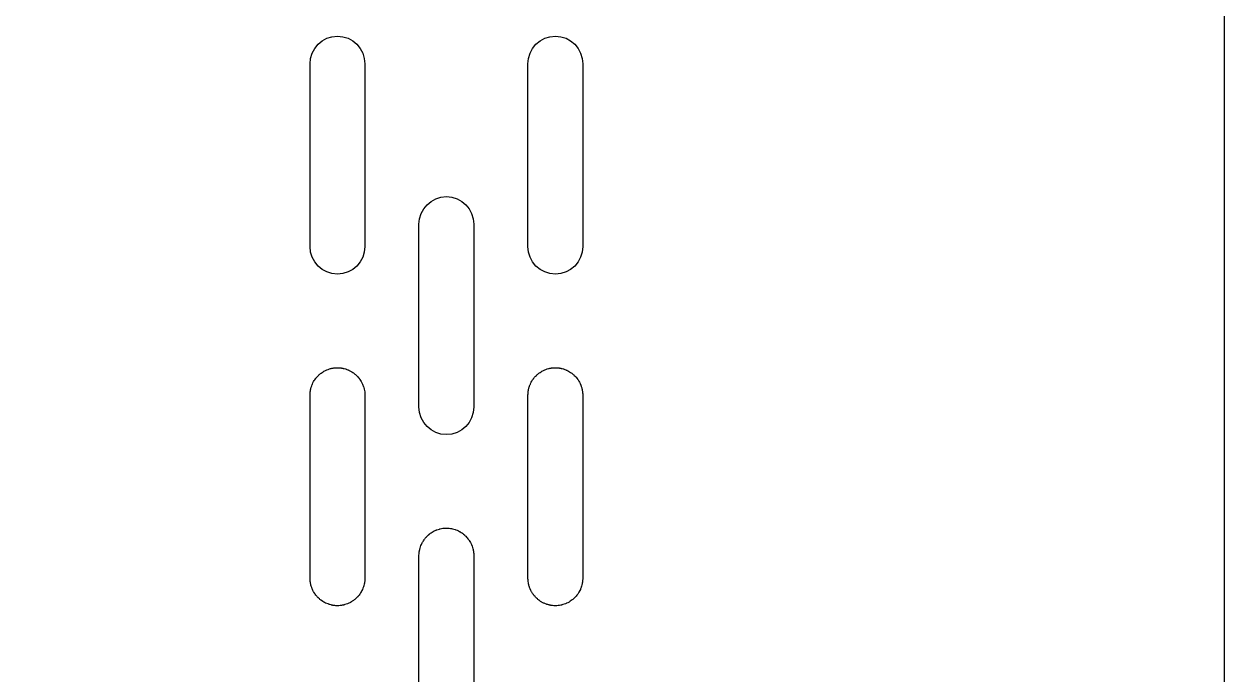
# Model space of a CAD drawing. Header units: millimetres. Extents: x -279 to 859, y -447 to 463.
# Drawn here: x 748.7 to 858.8, y 351.8 to 411.4 of the extents above; entities that cross this region are included whole.
import ezdxf

# ---------------------------------------------------------------- set-up
doc = ezdxf.new("R2010")
doc.units = ezdxf.units.MM
doc.header["$MEASUREMENT"] = 0
doc.layers.add('Layer 1', color=7, linetype='Continuous')

msp = doc.modelspace()

# ---------------------------------------------------------------- linework, layer by layer
at = {"layer": 'Layer 1', "color": 7}
for points, knots in [([(858.8, 463.29), (858.8, 463.29), (300, 463.29), (300, 463.29), (300, 463.29), (300, -430), (300, -430), (300, -430), (858.8, -430), (858.8, -430), (858.8, -430), (858.8, 463.29), (858.8, 463.29)], [0, 0, 0, 0, 0.25, 0.25, 0.25, 0.5, 0.5, 0.5, 0.75, 0.75, 0.75, 1, 1, 1, 1]), ([(777.49, 410.26), (776.11, 410.26), (774.98, 409.11), (774.98, 407.71), (774.98, 407.71), (774.98, 390.97), (774.98, 390.97), (774.98, 389.57), (776.11, 388.43), (777.49, 388.43), (778.88, 388.43), (780.01, 389.57), (780.01, 390.97), (780.01, 390.97), (780.01, 407.71), (780.01, 407.71), (780.01, 409.11), (778.88, 410.26), (777.49, 410.26)], [0, 0, 0, 0, 0.166667, 0.166667, 0.166667, 0.333333, 0.333333, 0.333333, 0.5, 0.5, 0.5, 0.666667, 0.666667, 0.666667, 0.833333, 0.833333, 0.833333, 1, 1, 1, 1]), ([(797.48, 410.26), (796.09, 410.26), (794.96, 409.11), (794.96, 407.71), (794.96, 407.71), (794.96, 390.97), (794.96, 390.97), (794.96, 389.57), (796.09, 388.43), (797.48, 388.43), (798.86, 388.43), (799.99, 389.57), (799.99, 390.97), (799.99, 390.97), (799.99, 407.71), (799.99, 407.71), (799.99, 409.11), (798.86, 410.26), (797.48, 410.26)], [0, 0, 0, 0, 0.166667, 0.166667, 0.166667, 0.333333, 0.333333, 0.333333, 0.5, 0.5, 0.5, 0.666667, 0.666667, 0.666667, 0.833333, 0.833333, 0.833333, 1, 1, 1, 1]), ([(787.49, 395.54), (786.1, 395.54), (784.97, 394.4), (784.97, 393), (784.97, 393), (784.97, 376.25), (784.97, 376.25), (784.97, 374.85), (786.1, 373.71), (787.49, 373.71), (788.87, 373.71), (790, 374.85), (790, 376.25), (790, 376.25), (790, 393), (790, 393), (790, 394.4), (788.87, 395.54), (787.49, 395.54)], [0, 0, 0, 0, 0.166667, 0.166667, 0.166667, 0.333333, 0.333333, 0.333333, 0.5, 0.5, 0.5, 0.666667, 0.666667, 0.666667, 0.833333, 0.833333, 0.833333, 1, 1, 1, 1]), ([(777.56, 379.85), (777.56, 379.85), (777.44, 379.85), (777.44, 379.85), (777.41, 379.85), (777.39, 379.85), (777.36, 379.85), (777.36, 379.85), (777.3, 379.85), (777.3, 379.85), (777.3, 379.85), (777.24, 379.84), (777.24, 379.84), (777.22, 379.84), (777.19, 379.83), (777.17, 379.83), (777.16, 379.83), (777.14, 379.82), (777.11, 379.82), (777.11, 379.82), (776.99, 379.8), (776.99, 379.8), (776.99, 379.8), (776.93, 379.79), (776.93, 379.79), (776.91, 379.78), (776.89, 379.78), (776.86, 379.77), (776.86, 379.77), (776.75, 379.74), (776.75, 379.74), (776.75, 379.74), (776.69, 379.72), (776.69, 379.72), (776.69, 379.72), (776.63, 379.7), (776.63, 379.7), (776.63, 379.7), (776.52, 379.65), (776.52, 379.65), (776.52, 379.65), (776.4, 379.6), (776.4, 379.6), (776.4, 379.6), (776.35, 379.57), (776.35, 379.57), (776.35, 379.57), (776.25, 379.52), (776.25, 379.52), (776.23, 379.5), (776.21, 379.49), (776.18, 379.48), (776.18, 379.48), (776.09, 379.42), (776.09, 379.42), (776.09, 379.42), (775.99, 379.34), (775.99, 379.34), (775.99, 379.34), (775.94, 379.31), (775.94, 379.31), (775.94, 379.31), (775.85, 379.23), (775.85, 379.23), (775.85, 379.23), (775.8, 379.19), (775.8, 379.19), (775.8, 379.19), (775.76, 379.15), (775.76, 379.15), (775.76, 379.15), (775.68, 379.06), (775.68, 379.06), (775.68, 379.06), (775.63, 379.02), (775.63, 379.02), (775.63, 379.02), (775.59, 378.97), (775.59, 378.97), (775.59, 378.97), (775.52, 378.88), (775.52, 378.88), (775.5, 378.86), (775.49, 378.84), (775.48, 378.82), (775.48, 378.82), (775.41, 378.73), (775.41, 378.73), (775.4, 378.71), (775.39, 378.69), (775.37, 378.67), (775.37, 378.67), (775.31, 378.57), (775.31, 378.57), (775.31, 378.57), (775.25, 378.46), (775.25, 378.46), (775.25, 378.46), (775.2, 378.35), (775.2, 378.35), (775.2, 378.35), (775.18, 378.3), (775.18, 378.3), (775.18, 378.3), (775.13, 378.18), (775.13, 378.18), (775.13, 378.18), (775.11, 378.12), (775.11, 378.12), (775.1, 378.09), (775.1, 378.08), (775.09, 378.05), (775.09, 378.05), (775.06, 377.94), (775.06, 377.94), (775.06, 377.94), (775.04, 377.88), (775.04, 377.88), (775.04, 377.86), (775.03, 377.84), (775.03, 377.82), (775.03, 377.8), (775.02, 377.77), (775.02, 377.76), (775.02, 377.74), (775.01, 377.72), (775.01, 377.7), (775, 377.67), (775, 377.65), (775, 377.63), (775, 377.61), (774.99, 377.59), (774.99, 377.56), (774.99, 377.56), (774.99, 377.5), (774.99, 377.5), (774.99, 377.5), (774.98, 377.37), (774.98, 377.37), (774.98, 377.37), (774.98, 377.31), (774.98, 377.31), (774.98, 377.31), (774.98, 360.56), (774.98, 360.56), (774.98, 360.56), (774.98, 360.51), (774.98, 360.51), (774.98, 360.48), (774.98, 360.46), (774.98, 360.43), (774.98, 360.43), (774.99, 360.37), (774.99, 360.37), (774.99, 360.37), (774.99, 360.31), (774.99, 360.31), (774.99, 360.28), (775, 360.26), (775, 360.24), (775, 360.22), (775, 360.2), (775.01, 360.18), (775.01, 360.18), (775.03, 360.05), (775.03, 360.05), (775.03, 360.05), (775.04, 359.99), (775.04, 359.99), (775.05, 359.97), (775.05, 359.95), (775.06, 359.92), (775.06, 359.92), (775.09, 359.81), (775.09, 359.81), (775.09, 359.81), (775.13, 359.69), (775.13, 359.69), (775.13, 359.69), (775.18, 359.58), (775.18, 359.58), (775.19, 359.55), (775.19, 359.53), (775.2, 359.51), (775.2, 359.51), (775.25, 359.41), (775.25, 359.41), (775.25, 359.41), (775.31, 359.3), (775.31, 359.3), (775.31, 359.3), (775.34, 359.25), (775.34, 359.25), (775.34, 359.25), (775.41, 359.14), (775.41, 359.14), (775.41, 359.14), (775.44, 359.09), (775.44, 359.09), (775.44, 359.09), (775.52, 359), (775.52, 359), (775.52, 359), (775.59, 358.9), (775.59, 358.9), (775.59, 358.9), (775.63, 358.85), (775.63, 358.85), (775.63, 358.85), (775.67, 358.81), (775.67, 358.81), (775.69, 358.79), (775.71, 358.78), (775.72, 358.76), (775.72, 358.76), (775.76, 358.72), (775.76, 358.72), (775.76, 358.72), (775.85, 358.64), (775.85, 358.64), (775.85, 358.64), (775.89, 358.6), (775.89, 358.6), (775.89, 358.6), (775.94, 358.57), (775.94, 358.57), (775.96, 358.55), (775.98, 358.54), (775.99, 358.52), (775.99, 358.52), (776.04, 358.49), (776.04, 358.49), (776.04, 358.49), (776.14, 358.42), (776.14, 358.42), (776.14, 358.42), (776.24, 358.36), (776.24, 358.36), (776.24, 358.36), (776.3, 358.33), (776.3, 358.33), (776.3, 358.33), (776.4, 358.27), (776.4, 358.27), (776.4, 358.27), (776.52, 358.22), (776.52, 358.22), (776.52, 358.22), (776.63, 358.18), (776.63, 358.18), (776.63, 358.18), (776.69, 358.16), (776.69, 358.16), (776.71, 358.15), (776.73, 358.14), (776.75, 358.13), (776.75, 358.13), (776.8, 358.12), (776.8, 358.12), (776.8, 358.12), (776.92, 358.09), (776.92, 358.09), (776.95, 358.08), (776.97, 358.07), (776.99, 358.07), (777.01, 358.07), (777.03, 358.06), (777.05, 358.06), (777.07, 358.06), (777.1, 358.05), (777.12, 358.05), (777.12, 358.05), (777.17, 358.04), (777.17, 358.04), (777.17, 358.04), (777.24, 358.03), (777.24, 358.03), (777.24, 358.03), (777.36, 358.02), (777.36, 358.02), (777.36, 358.02), (777.43, 358.02), (777.43, 358.02), (777.43, 358.02), (777.56, 358.02), (777.56, 358.02), (777.58, 358.02), (777.6, 358.02), (777.62, 358.02), (777.62, 358.02), (777.74, 358.03), (777.74, 358.03), (777.77, 358.04), (777.79, 358.04), (777.81, 358.04), (777.83, 358.04), (777.86, 358.05), (777.88, 358.05), (777.88, 358.05), (777.94, 358.06), (777.94, 358.06), (777.94, 358.06), (778.05, 358.08), (778.05, 358.08), (778.08, 358.09), (778.1, 358.1), (778.13, 358.1), (778.13, 358.1), (778.18, 358.12), (778.18, 358.12), (778.18, 358.12), (778.3, 358.16), (778.3, 358.16), (778.3, 358.16), (778.41, 358.2), (778.41, 358.2), (778.41, 358.2), (778.47, 358.22), (778.47, 358.22), (778.47, 358.22), (778.53, 358.25), (778.53, 358.25), (778.53, 358.25), (778.64, 358.3), (778.64, 358.3), (778.64, 358.3), (778.69, 358.33), (778.69, 358.33), (778.69, 358.33), (778.79, 358.39), (778.79, 358.39), (778.81, 358.4), (778.83, 358.41), (778.85, 358.43), (778.85, 358.43), (778.95, 358.49), (778.95, 358.49), (778.95, 358.49), (779.04, 358.56), (779.04, 358.56), (779.04, 358.56), (779.09, 358.6), (779.09, 358.6), (779.09, 358.6), (779.18, 358.68), (779.18, 358.68), (779.2, 358.7), (779.22, 358.72), (779.23, 358.73), (779.23, 358.73), (779.27, 358.76), (779.27, 358.76), (779.28, 358.78), (779.29, 358.79), (779.31, 358.81), (779.31, 358.81), (779.35, 358.85), (779.35, 358.85), (779.37, 358.87), (779.38, 358.89), (779.4, 358.9), (779.4, 358.9), (779.47, 359), (779.47, 359), (779.47, 359), (779.54, 359.09), (779.54, 359.09), (779.54, 359.09), (779.61, 359.19), (779.61, 359.19), (779.61, 359.19), (779.67, 359.3), (779.67, 359.3), (779.69, 359.32), (779.69, 359.34), (779.7, 359.35), (779.72, 359.38), (779.73, 359.4), (779.73, 359.41), (779.73, 359.41), (779.78, 359.52), (779.78, 359.52), (779.78, 359.52), (779.83, 359.63), (779.83, 359.63), (779.83, 359.63), (779.87, 359.74), (779.87, 359.74), (779.88, 359.77), (779.89, 359.79), (779.9, 359.81), (779.9, 359.81), (779.91, 359.87), (779.91, 359.87), (779.91, 359.87), (779.94, 359.99), (779.94, 359.99), (779.95, 360.01), (779.95, 360.03), (779.96, 360.05), (779.96, 360.07), (779.96, 360.09), (779.97, 360.11), (779.97, 360.13), (779.98, 360.16), (779.98, 360.18), (779.98, 360.18), (779.99, 360.24), (779.99, 360.24), (779.99, 360.24), (780, 360.31), (780, 360.31), (780, 360.31), (780, 360.43), (780, 360.43), (780, 360.43), (780.01, 360.56), (780.01, 360.56), (780.01, 360.56), (780.01, 377.31), (780.01, 377.31), (780.01, 377.31), (780.01, 377.37), (780.01, 377.37), (780.01, 377.39), (780.01, 377.41), (780, 377.44), (780, 377.44), (780, 377.56), (780, 377.56), (779.99, 377.59), (779.99, 377.61), (779.99, 377.63), (779.99, 377.63), (779.97, 377.76), (779.97, 377.76), (779.97, 377.76), (779.94, 377.88), (779.94, 377.88), (779.94, 377.9), (779.93, 377.92), (779.93, 377.95), (779.93, 377.95), (779.91, 378.01), (779.91, 378.01), (779.91, 378.01), (779.88, 378.12), (779.88, 378.12), (779.87, 378.14), (779.86, 378.16), (779.85, 378.18), (779.85, 378.18), (779.83, 378.24), (779.83, 378.24), (779.83, 378.24), (779.78, 378.35), (779.78, 378.35), (779.78, 378.35), (779.76, 378.41), (779.76, 378.41), (779.76, 378.41), (779.7, 378.52), (779.7, 378.52), (779.7, 378.52), (779.67, 378.58), (779.67, 378.58), (779.67, 378.58), (779.61, 378.68), (779.61, 378.68), (779.61, 378.68), (779.54, 378.78), (779.54, 378.78), (779.54, 378.78), (779.47, 378.88), (779.47, 378.88), (779.47, 378.88), (779.43, 378.93), (779.43, 378.93), (779.43, 378.93), (779.35, 379.02), (779.35, 379.02), (779.35, 379.02), (779.31, 379.06), (779.31, 379.06), (779.31, 379.06), (779.27, 379.11), (779.27, 379.11), (779.27, 379.11), (779.18, 379.19), (779.18, 379.19), (779.18, 379.19), (779.14, 379.23), (779.14, 379.23), (779.14, 379.23), (779.09, 379.27), (779.09, 379.27), (779.09, 379.27), (779, 379.34), (779, 379.34), (779, 379.34), (778.95, 379.38), (778.95, 379.38), (778.95, 379.38), (778.9, 379.42), (778.9, 379.42), (778.9, 379.42), (778.8, 379.48), (778.8, 379.48), (778.8, 379.48), (778.69, 379.54), (778.69, 379.54), (778.69, 379.54), (778.64, 379.57), (778.64, 379.57), (778.64, 379.57), (778.58, 379.6), (778.58, 379.6), (778.56, 379.61), (778.54, 379.62), (778.52, 379.63), (778.5, 379.64), (778.48, 379.64), (778.46, 379.65), (778.46, 379.65), (778.36, 379.7), (778.36, 379.7), (778.36, 379.7), (778.31, 379.72), (778.31, 379.72), (778.29, 379.72), (778.27, 379.73), (778.24, 379.74), (778.24, 379.74), (778.12, 379.77), (778.12, 379.77), (778.12, 379.77), (778.06, 379.78), (778.06, 379.78), (778.04, 379.79), (778.02, 379.79), (778, 379.8), (777.98, 379.8), (777.95, 379.81), (777.93, 379.81), (777.92, 379.81), (777.9, 379.82), (777.87, 379.82), (777.85, 379.83), (777.83, 379.83), (777.8, 379.83), (777.8, 379.83), (777.69, 379.85), (777.69, 379.85), (777.69, 379.85), (777.56, 379.85), (777.56, 379.85)], [0, 0, 0, 0, 0.005405, 0.005405, 0.005405, 0.010811, 0.010811, 0.010811, 0.016216, 0.016216, 0.016216, 0.021622, 0.021622, 0.021622, 0.027027, 0.027027, 0.027027, 0.032432, 0.032432, 0.032432, 0.037838, 0.037838, 0.037838, 0.043243, 0.043243, 0.043243, 0.048649, 0.048649, 0.048649, 0.054054, 0.054054, 0.054054, 0.059459, 0.059459, 0.059459, 0.064865, 0.064865, 0.064865, 0.07027, 0.07027, 0.07027, 0.075676, 0.075676, 0.075676, 0.081081, 0.081081, 0.081081, 0.086486, 0.086486, 0.086486, 0.091892, 0.091892, 0.091892, 0.097297, 0.097297, 0.097297, 0.102703, 0.102703, 0.102703, 0.108108, 0.108108, 0.108108, 0.113514, 0.113514, 0.113514, 0.118919, 0.118919, 0.118919, 0.124324, 0.124324, 0.124324, 0.12973, 0.12973, 0.12973, 0.135135, 0.135135, 0.135135, 0.140541, 0.140541, 0.140541, 0.145946, 0.145946, 0.145946, 0.151351, 0.151351, 0.151351, 0.156757, 0.156757, 0.156757, 0.162162, 0.162162, 0.162162, 0.167568, 0.167568, 0.167568, 0.172973, 0.172973, 0.172973, 0.178378, 0.178378, 0.178378, 0.183784, 0.183784, 0.183784, 0.189189, 0.189189, 0.189189, 0.194595, 0.194595, 0.194595, 0.2, 0.2, 0.2, 0.205405, 0.205405, 0.205405, 0.210811, 0.210811, 0.210811, 0.216216, 0.216216, 0.216216, 0.221622, 0.221622, 0.221622, 0.227027, 0.227027, 0.227027, 0.232432, 0.232432, 0.232432, 0.237838, 0.237838, 0.237838, 0.243243, 0.243243, 0.243243, 0.248649, 0.248649, 0.248649, 0.254054, 0.254054, 0.254054, 0.259459, 0.259459, 0.259459, 0.264865, 0.264865, 0.264865, 0.27027, 0.27027, 0.27027, 0.275676, 0.275676, 0.275676, 0.281081, 0.281081, 0.281081, 0.286486, 0.286486, 0.286486, 0.291892, 0.291892, 0.291892, 0.297297, 0.297297, 0.297297, 0.302703, 0.302703, 0.302703, 0.308108, 0.308108, 0.308108, 0.313514, 0.313514, 0.313514, 0.318919, 0.318919, 0.318919, 0.324324, 0.324324, 0.324324, 0.32973, 0.32973, 0.32973, 0.335135, 0.335135, 0.335135, 0.340541, 0.340541, 0.340541, 0.345946, 0.345946, 0.345946, 0.351351, 0.351351, 0.351351, 0.356757, 0.356757, 0.356757, 0.362162, 0.362162, 0.362162, 0.367568, 0.367568, 0.367568, 0.372973, 0.372973, 0.372973, 0.378378, 0.378378, 0.378378, 0.383784, 0.383784, 0.383784, 0.389189, 0.389189, 0.389189, 0.394595, 0.394595, 0.394595, 0.4, 0.4, 0.4, 0.405405, 0.405405, 0.405405, 0.410811, 0.410811, 0.410811, 0.416216, 0.416216, 0.416216, 0.421622, 0.421622, 0.421622, 0.427027, 0.427027, 0.427027, 0.432432, 0.432432, 0.432432, 0.437838, 0.437838, 0.437838, 0.443243, 0.443243, 0.443243, 0.448649, 0.448649, 0.448649, 0.454054, 0.454054, 0.454054, 0.459459, 0.459459, 0.459459, 0.464865, 0.464865, 0.464865, 0.47027, 0.47027, 0.47027, 0.475676, 0.475676, 0.475676, 0.481081, 0.481081, 0.481081, 0.486486, 0.486486, 0.486486, 0.491892, 0.491892, 0.491892, 0.497297, 0.497297, 0.497297, 0.502703, 0.502703, 0.502703, 0.508108, 0.508108, 0.508108, 0.513514, 0.513514, 0.513514, 0.518919, 0.518919, 0.518919, 0.524324, 0.524324, 0.524324, 0.52973, 0.52973, 0.52973, 0.535135, 0.535135, 0.535135, 0.540541, 0.540541, 0.540541, 0.545946, 0.545946, 0.545946, 0.551351, 0.551351, 0.551351, 0.556757, 0.556757, 0.556757, 0.562162, 0.562162, 0.562162, 0.567568, 0.567568, 0.567568, 0.572973, 0.572973, 0.572973, 0.578378, 0.578378, 0.578378, 0.583784, 0.583784, 0.583784, 0.589189, 0.589189, 0.589189, 0.594595, 0.594595, 0.594595, 0.6, 0.6, 0.6, 0.605405, 0.605405, 0.605405, 0.610811, 0.610811, 0.610811, 0.616216, 0.616216, 0.616216, 0.621622, 0.621622, 0.621622, 0.627027, 0.627027, 0.627027, 0.632432, 0.632432, 0.632432, 0.637838, 0.637838, 0.637838, 0.643243, 0.643243, 0.643243, 0.648649, 0.648649, 0.648649, 0.654054, 0.654054, 0.654054, 0.659459, 0.659459, 0.659459, 0.664865, 0.664865, 0.664865, 0.67027, 0.67027, 0.67027, 0.675676, 0.675676, 0.675676, 0.681081, 0.681081, 0.681081, 0.686486, 0.686486, 0.686486, 0.691892, 0.691892, 0.691892, 0.697297, 0.697297, 0.697297, 0.702703, 0.702703, 0.702703, 0.708108, 0.708108, 0.708108, 0.713514, 0.713514, 0.713514, 0.718919, 0.718919, 0.718919, 0.724324, 0.724324, 0.724324, 0.72973, 0.72973, 0.72973, 0.735135, 0.735135, 0.735135, 0.740541, 0.740541, 0.740541, 0.745946, 0.745946, 0.745946, 0.751351, 0.751351, 0.751351, 0.756757, 0.756757, 0.756757, 0.762162, 0.762162, 0.762162, 0.767568, 0.767568, 0.767568, 0.772973, 0.772973, 0.772973, 0.778378, 0.778378, 0.778378, 0.783784, 0.783784, 0.783784, 0.789189, 0.789189, 0.789189, 0.794595, 0.794595, 0.794595, 0.8, 0.8, 0.8, 0.805405, 0.805405, 0.805405, 0.810811, 0.810811, 0.810811, 0.816216, 0.816216, 0.816216, 0.821622, 0.821622, 0.821622, 0.827027, 0.827027, 0.827027, 0.832432, 0.832432, 0.832432, 0.837838, 0.837838, 0.837838, 0.843243, 0.843243, 0.843243, 0.848649, 0.848649, 0.848649, 0.854054, 0.854054, 0.854054, 0.859459, 0.859459, 0.859459, 0.864865, 0.864865, 0.864865, 0.87027, 0.87027, 0.87027, 0.875676, 0.875676, 0.875676, 0.881081, 0.881081, 0.881081, 0.886486, 0.886486, 0.886486, 0.891892, 0.891892, 0.891892, 0.897297, 0.897297, 0.897297, 0.902703, 0.902703, 0.902703, 0.908108, 0.908108, 0.908108, 0.913514, 0.913514, 0.913514, 0.918919, 0.918919, 0.918919, 0.924324, 0.924324, 0.924324, 0.92973, 0.92973, 0.92973, 0.935135, 0.935135, 0.935135, 0.940541, 0.940541, 0.940541, 0.945946, 0.945946, 0.945946, 0.951351, 0.951351, 0.951351, 0.956757, 0.956757, 0.956757, 0.962162, 0.962162, 0.962162, 0.967568, 0.967568, 0.967568, 0.972973, 0.972973, 0.972973, 0.978378, 0.978378, 0.978378, 0.983784, 0.983784, 0.983784, 0.989189, 0.989189, 0.989189, 0.994595, 0.994595, 0.994595, 1, 1, 1, 1]), ([(797.54, 379.85), (797.54, 379.85), (797.42, 379.85), (797.42, 379.85), (797.4, 379.85), (797.38, 379.85), (797.35, 379.85), (797.35, 379.85), (797.28, 379.85), (797.28, 379.85), (797.28, 379.85), (797.23, 379.84), (797.23, 379.84), (797.2, 379.84), (797.18, 379.83), (797.16, 379.83), (797.14, 379.83), (797.12, 379.83), (797.09, 379.82), (797.09, 379.82), (796.97, 379.8), (796.97, 379.8), (796.97, 379.8), (796.92, 379.79), (796.92, 379.79), (796.89, 379.78), (796.87, 379.78), (796.85, 379.77), (796.85, 379.77), (796.73, 379.74), (796.73, 379.74), (796.73, 379.74), (796.61, 379.7), (796.61, 379.7), (796.61, 379.7), (796.5, 379.65), (796.5, 379.65), (796.5, 379.65), (796.39, 379.6), (796.39, 379.6), (796.39, 379.6), (796.33, 379.57), (796.33, 379.57), (796.33, 379.57), (796.23, 379.52), (796.23, 379.52), (796.21, 379.51), (796.19, 379.49), (796.17, 379.48), (796.17, 379.48), (796.07, 379.42), (796.07, 379.42), (796.07, 379.42), (795.97, 379.34), (795.97, 379.34), (795.97, 379.34), (795.92, 379.31), (795.92, 379.31), (795.92, 379.31), (795.83, 379.23), (795.83, 379.23), (795.83, 379.23), (795.79, 379.19), (795.79, 379.19), (795.79, 379.19), (795.74, 379.15), (795.74, 379.15), (795.74, 379.15), (795.66, 379.06), (795.66, 379.06), (795.66, 379.06), (795.58, 378.97), (795.58, 378.97), (795.58, 378.97), (795.54, 378.93), (795.54, 378.93), (795.54, 378.93), (795.5, 378.88), (795.5, 378.88), (795.49, 378.86), (795.47, 378.84), (795.46, 378.82), (795.46, 378.82), (795.39, 378.73), (795.39, 378.73), (795.39, 378.73), (795.33, 378.62), (795.33, 378.62), (795.33, 378.62), (795.27, 378.52), (795.27, 378.52), (795.27, 378.52), (795.24, 378.46), (795.24, 378.46), (795.24, 378.46), (795.19, 378.35), (795.19, 378.35), (795.19, 378.35), (795.16, 378.3), (795.16, 378.3), (795.16, 378.3), (795.12, 378.18), (795.12, 378.18), (795.12, 378.18), (795.1, 378.12), (795.1, 378.12), (795.09, 378.1), (795.08, 378.08), (795.08, 378.06), (795.08, 378.06), (795.06, 378.01), (795.06, 378.01), (795.05, 377.98), (795.05, 377.96), (795.04, 377.94), (795.04, 377.94), (795.03, 377.89), (795.03, 377.89), (795.02, 377.86), (795.02, 377.83), (795.01, 377.81), (795.01, 377.8), (795.01, 377.77), (795, 377.76), (795, 377.74), (794.99, 377.72), (794.99, 377.7), (794.99, 377.67), (794.99, 377.65), (794.98, 377.63), (794.98, 377.61), (794.98, 377.59), (794.98, 377.56), (794.98, 377.56), (794.97, 377.44), (794.97, 377.44), (794.97, 377.44), (794.96, 377.37), (794.96, 377.37), (794.96, 377.37), (794.96, 377.31), (794.96, 377.31), (794.96, 377.31), (794.96, 360.56), (794.96, 360.56), (794.96, 360.56), (794.96, 360.51), (794.96, 360.51), (794.96, 360.48), (794.96, 360.46), (794.97, 360.43), (794.97, 360.43), (794.98, 360.31), (794.98, 360.31), (794.98, 360.29), (794.98, 360.26), (794.98, 360.24), (794.98, 360.24), (795, 360.11), (795, 360.11), (795, 360.11), (795.03, 359.99), (795.03, 359.99), (795.03, 359.97), (795.04, 359.94), (795.04, 359.92), (795.05, 359.91), (795.05, 359.89), (795.06, 359.87), (795.06, 359.87), (795.08, 359.81), (795.08, 359.81), (795.08, 359.78), (795.09, 359.77), (795.1, 359.75), (795.1, 359.75), (795.12, 359.69), (795.12, 359.69), (795.12, 359.69), (795.16, 359.58), (795.16, 359.58), (795.17, 359.55), (795.18, 359.53), (795.19, 359.51), (795.19, 359.51), (795.24, 359.41), (795.24, 359.41), (795.24, 359.41), (795.3, 359.3), (795.3, 359.3), (795.3, 359.3), (795.33, 359.25), (795.33, 359.25), (795.33, 359.25), (795.39, 359.14), (795.39, 359.14), (795.39, 359.14), (795.43, 359.09), (795.43, 359.09), (795.45, 359.07), (795.46, 359.05), (795.47, 359.04), (795.47, 359.04), (795.5, 359), (795.5, 359), (795.51, 358.98), (795.53, 358.96), (795.54, 358.94), (795.54, 358.94), (795.62, 358.86), (795.62, 358.86), (795.62, 358.86), (795.66, 358.81), (795.66, 358.81), (795.66, 358.81), (795.74, 358.72), (795.74, 358.72), (795.74, 358.72), (795.83, 358.64), (795.83, 358.64), (795.83, 358.64), (795.88, 358.6), (795.88, 358.6), (795.88, 358.6), (795.92, 358.57), (795.92, 358.57), (795.94, 358.55), (795.96, 358.54), (795.98, 358.52), (795.98, 358.52), (796.02, 358.49), (796.02, 358.49), (796.02, 358.49), (796.12, 358.42), (796.12, 358.42), (796.12, 358.42), (796.23, 358.36), (796.23, 358.36), (796.23, 358.36), (796.28, 358.33), (796.28, 358.33), (796.28, 358.33), (796.39, 358.27), (796.39, 358.27), (796.39, 358.27), (796.44, 358.25), (796.44, 358.25), (796.44, 358.25), (796.5, 358.22), (796.5, 358.22), (796.5, 358.22), (796.56, 358.2), (796.56, 358.2), (796.56, 358.2), (796.67, 358.16), (796.67, 358.16), (796.7, 358.15), (796.72, 358.14), (796.74, 358.13), (796.74, 358.13), (796.79, 358.12), (796.79, 358.12), (796.79, 358.12), (796.85, 358.1), (796.85, 358.1), (796.85, 358.1), (796.91, 358.09), (796.91, 358.09), (796.93, 358.08), (796.96, 358.07), (796.98, 358.07), (797, 358.07), (797.02, 358.06), (797.04, 358.06), (797.05, 358.06), (797.08, 358.05), (797.1, 358.05), (797.1, 358.05), (797.16, 358.04), (797.16, 358.04), (797.16, 358.04), (797.22, 358.03), (797.22, 358.03), (797.22, 358.03), (797.35, 358.02), (797.35, 358.02), (797.35, 358.02), (797.41, 358.02), (797.41, 358.02), (797.41, 358.02), (797.54, 358.02), (797.54, 358.02), (797.57, 358.02), (797.58, 358.02), (797.61, 358.02), (797.61, 358.02), (797.73, 358.03), (797.73, 358.03), (797.75, 358.04), (797.77, 358.04), (797.79, 358.04), (797.82, 358.04), (797.84, 358.05), (797.87, 358.05), (797.87, 358.05), (797.98, 358.07), (797.98, 358.07), (797.98, 358.07), (798.04, 358.08), (798.04, 358.08), (798.07, 358.09), (798.09, 358.1), (798.11, 358.1), (798.11, 358.1), (798.16, 358.12), (798.16, 358.12), (798.16, 358.12), (798.28, 358.16), (798.28, 358.16), (798.28, 358.16), (798.4, 358.2), (798.4, 358.2), (798.4, 358.2), (798.46, 358.22), (798.46, 358.22), (798.46, 358.22), (798.51, 358.25), (798.51, 358.25), (798.51, 358.25), (798.62, 358.3), (798.62, 358.3), (798.62, 358.3), (798.67, 358.33), (798.67, 358.33), (798.67, 358.33), (798.73, 358.36), (798.73, 358.36), (798.73, 358.36), (798.77, 358.39), (798.77, 358.39), (798.79, 358.4), (798.82, 358.41), (798.84, 358.43), (798.84, 358.43), (798.93, 358.49), (798.93, 358.49), (798.93, 358.49), (799.03, 358.56), (799.03, 358.56), (799.03, 358.56), (799.08, 358.6), (799.08, 358.6), (799.08, 358.6), (799.16, 358.68), (799.16, 358.68), (799.18, 358.7), (799.2, 358.71), (799.22, 358.73), (799.22, 358.73), (799.25, 358.76), (799.25, 358.76), (799.27, 358.78), (799.28, 358.8), (799.3, 358.81), (799.3, 358.81), (799.33, 358.85), (799.33, 358.85), (799.35, 358.87), (799.36, 358.88), (799.38, 358.9), (799.38, 358.9), (799.45, 359), (799.45, 359), (799.45, 359), (799.53, 359.09), (799.53, 359.09), (799.53, 359.09), (799.59, 359.19), (799.59, 359.19), (799.59, 359.19), (799.63, 359.25), (799.63, 359.25), (799.63, 359.25), (799.68, 359.35), (799.68, 359.35), (799.7, 359.37), (799.71, 359.39), (799.72, 359.41), (799.72, 359.41), (799.77, 359.52), (799.77, 359.52), (799.77, 359.52), (799.79, 359.57), (799.79, 359.57), (799.79, 359.57), (799.84, 359.69), (799.84, 359.69), (799.84, 359.69), (799.86, 359.75), (799.86, 359.75), (799.87, 359.77), (799.87, 359.78), (799.88, 359.81), (799.88, 359.81), (799.91, 359.93), (799.91, 359.93), (799.91, 359.93), (799.93, 359.99), (799.93, 359.99), (799.93, 360.02), (799.94, 360.04), (799.94, 360.06), (799.94, 360.07), (799.95, 360.09), (799.95, 360.12), (799.96, 360.14), (799.96, 360.16), (799.96, 360.18), (799.97, 360.2), (799.97, 360.22), (799.97, 360.25), (799.97, 360.25), (799.98, 360.37), (799.98, 360.37), (799.98, 360.37), (799.99, 360.43), (799.99, 360.43), (799.99, 360.43), (799.99, 360.5), (799.99, 360.5), (799.99, 360.5), (799.99, 360.56), (799.99, 360.56), (799.99, 360.56), (799.99, 377.31), (799.99, 377.31), (799.99, 377.31), (799.99, 377.37), (799.99, 377.37), (799.99, 377.39), (799.99, 377.41), (799.99, 377.44), (799.99, 377.44), (799.98, 377.56), (799.98, 377.56), (799.98, 377.59), (799.97, 377.61), (799.97, 377.64), (799.97, 377.64), (799.96, 377.7), (799.96, 377.7), (799.96, 377.7), (799.95, 377.76), (799.95, 377.76), (799.95, 377.76), (799.93, 377.88), (799.93, 377.88), (799.92, 377.9), (799.92, 377.92), (799.91, 377.95), (799.91, 377.97), (799.9, 377.98), (799.9, 378.01), (799.9, 378.01), (799.88, 378.06), (799.88, 378.06), (799.88, 378.06), (799.86, 378.12), (799.86, 378.12), (799.85, 378.15), (799.84, 378.16), (799.84, 378.19), (799.84, 378.19), (799.82, 378.23), (799.82, 378.23), (799.81, 378.26), (799.8, 378.28), (799.79, 378.3), (799.79, 378.3), (799.74, 378.41), (799.74, 378.41), (799.74, 378.41), (799.72, 378.46), (799.72, 378.46), (799.72, 378.46), (799.69, 378.52), (799.69, 378.52), (799.69, 378.52), (799.63, 378.62), (799.63, 378.62), (799.63, 378.62), (799.56, 378.73), (799.56, 378.73), (799.56, 378.73), (799.53, 378.78), (799.53, 378.78), (799.53, 378.78), (799.45, 378.88), (799.45, 378.88), (799.45, 378.88), (799.38, 378.97), (799.38, 378.97), (799.38, 378.97), (799.34, 379.01), (799.34, 379.01), (799.32, 379.03), (799.31, 379.05), (799.29, 379.07), (799.29, 379.07), (799.21, 379.15), (799.21, 379.15), (799.21, 379.15), (799.17, 379.19), (799.17, 379.19), (799.17, 379.19), (799.12, 379.23), (799.12, 379.23), (799.12, 379.23), (799.03, 379.31), (799.03, 379.31), (799.03, 379.31), (798.98, 379.34), (798.98, 379.34), (798.98, 379.34), (798.88, 379.42), (798.88, 379.42), (798.88, 379.42), (798.78, 379.48), (798.78, 379.48), (798.78, 379.48), (798.68, 379.54), (798.68, 379.54), (798.68, 379.54), (798.62, 379.57), (798.62, 379.57), (798.62, 379.57), (798.57, 379.6), (798.57, 379.6), (798.54, 379.61), (798.53, 379.62), (798.51, 379.63), (798.49, 379.63), (798.47, 379.64), (798.45, 379.65), (798.45, 379.65), (798.34, 379.7), (798.34, 379.7), (798.34, 379.7), (798.29, 379.72), (798.29, 379.72), (798.27, 379.72), (798.25, 379.73), (798.22, 379.74), (798.22, 379.74), (798.1, 379.77), (798.1, 379.77), (798.1, 379.77), (798.05, 379.78), (798.05, 379.78), (798.03, 379.79), (798.01, 379.79), (797.99, 379.8), (797.96, 379.8), (797.94, 379.81), (797.92, 379.81), (797.9, 379.81), (797.88, 379.82), (797.86, 379.82), (797.84, 379.82), (797.81, 379.83), (797.79, 379.83), (797.79, 379.83), (797.67, 379.85), (797.67, 379.85), (797.67, 379.85), (797.54, 379.85), (797.54, 379.85)], [0, 0, 0, 0, 0.005208, 0.005208, 0.005208, 0.010417, 0.010417, 0.010417, 0.015625, 0.015625, 0.015625, 0.020833, 0.020833, 0.020833, 0.026042, 0.026042, 0.026042, 0.03125, 0.03125, 0.03125, 0.036458, 0.036458, 0.036458, 0.041667, 0.041667, 0.041667, 0.046875, 0.046875, 0.046875, 0.052083, 0.052083, 0.052083, 0.057292, 0.057292, 0.057292, 0.0625, 0.0625, 0.0625, 0.067708, 0.067708, 0.067708, 0.072917, 0.072917, 0.072917, 0.078125, 0.078125, 0.078125, 0.083333, 0.083333, 0.083333, 0.088542, 0.088542, 0.088542, 0.09375, 0.09375, 0.09375, 0.098958, 0.098958, 0.098958, 0.104167, 0.104167, 0.104167, 0.109375, 0.109375, 0.109375, 0.114583, 0.114583, 0.114583, 0.119792, 0.119792, 0.119792, 0.125, 0.125, 0.125, 0.130208, 0.130208, 0.130208, 0.135417, 0.135417, 0.135417, 0.140625, 0.140625, 0.140625, 0.145833, 0.145833, 0.145833, 0.151042, 0.151042, 0.151042, 0.15625, 0.15625, 0.15625, 0.161458, 0.161458, 0.161458, 0.166667, 0.166667, 0.166667, 0.171875, 0.171875, 0.171875, 0.177083, 0.177083, 0.177083, 0.182292, 0.182292, 0.182292, 0.1875, 0.1875, 0.1875, 0.192708, 0.192708, 0.192708, 0.197917, 0.197917, 0.197917, 0.203125, 0.203125, 0.203125, 0.208333, 0.208333, 0.208333, 0.213542, 0.213542, 0.213542, 0.21875, 0.21875, 0.21875, 0.223958, 0.223958, 0.223958, 0.229167, 0.229167, 0.229167, 0.234375, 0.234375, 0.234375, 0.239583, 0.239583, 0.239583, 0.244792, 0.244792, 0.244792, 0.25, 0.25, 0.25, 0.255208, 0.255208, 0.255208, 0.260417, 0.260417, 0.260417, 0.265625, 0.265625, 0.265625, 0.270833, 0.270833, 0.270833, 0.276042, 0.276042, 0.276042, 0.28125, 0.28125, 0.28125, 0.286458, 0.286458, 0.286458, 0.291667, 0.291667, 0.291667, 0.296875, 0.296875, 0.296875, 0.302083, 0.302083, 0.302083, 0.307292, 0.307292, 0.307292, 0.3125, 0.3125, 0.3125, 0.317708, 0.317708, 0.317708, 0.322917, 0.322917, 0.322917, 0.328125, 0.328125, 0.328125, 0.333333, 0.333333, 0.333333, 0.338542, 0.338542, 0.338542, 0.34375, 0.34375, 0.34375, 0.348958, 0.348958, 0.348958, 0.354167, 0.354167, 0.354167, 0.359375, 0.359375, 0.359375, 0.364583, 0.364583, 0.364583, 0.369792, 0.369792, 0.369792, 0.375, 0.375, 0.375, 0.380208, 0.380208, 0.380208, 0.385417, 0.385417, 0.385417, 0.390625, 0.390625, 0.390625, 0.395833, 0.395833, 0.395833, 0.401042, 0.401042, 0.401042, 0.40625, 0.40625, 0.40625, 0.411458, 0.411458, 0.411458, 0.416667, 0.416667, 0.416667, 0.421875, 0.421875, 0.421875, 0.427083, 0.427083, 0.427083, 0.432292, 0.432292, 0.432292, 0.4375, 0.4375, 0.4375, 0.442708, 0.442708, 0.442708, 0.447917, 0.447917, 0.447917, 0.453125, 0.453125, 0.453125, 0.458333, 0.458333, 0.458333, 0.463542, 0.463542, 0.463542, 0.46875, 0.46875, 0.46875, 0.473958, 0.473958, 0.473958, 0.479167, 0.479167, 0.479167, 0.484375, 0.484375, 0.484375, 0.489583, 0.489583, 0.489583, 0.494792, 0.494792, 0.494792, 0.5, 0.5, 0.5, 0.505208, 0.505208, 0.505208, 0.510417, 0.510417, 0.510417, 0.515625, 0.515625, 0.515625, 0.520833, 0.520833, 0.520833, 0.526042, 0.526042, 0.526042, 0.53125, 0.53125, 0.53125, 0.536458, 0.536458, 0.536458, 0.541667, 0.541667, 0.541667, 0.546875, 0.546875, 0.546875, 0.552083, 0.552083, 0.552083, 0.557292, 0.557292, 0.557292, 0.5625, 0.5625, 0.5625, 0.567708, 0.567708, 0.567708, 0.572917, 0.572917, 0.572917, 0.578125, 0.578125, 0.578125, 0.583333, 0.583333, 0.583333, 0.588542, 0.588542, 0.588542, 0.59375, 0.59375, 0.59375, 0.598958, 0.598958, 0.598958, 0.604167, 0.604167, 0.604167, 0.609375, 0.609375, 0.609375, 0.614583, 0.614583, 0.614583, 0.619792, 0.619792, 0.619792, 0.625, 0.625, 0.625, 0.630208, 0.630208, 0.630208, 0.635417, 0.635417, 0.635417, 0.640625, 0.640625, 0.640625, 0.645833, 0.645833, 0.645833, 0.651042, 0.651042, 0.651042, 0.65625, 0.65625, 0.65625, 0.661458, 0.661458, 0.661458, 0.666667, 0.666667, 0.666667, 0.671875, 0.671875, 0.671875, 0.677083, 0.677083, 0.677083, 0.682292, 0.682292, 0.682292, 0.6875, 0.6875, 0.6875, 0.692708, 0.692708, 0.692708, 0.697917, 0.697917, 0.697917, 0.703125, 0.703125, 0.703125, 0.708333, 0.708333, 0.708333, 0.713542, 0.713542, 0.713542, 0.71875, 0.71875, 0.71875, 0.723958, 0.723958, 0.723958, 0.729167, 0.729167, 0.729167, 0.734375, 0.734375, 0.734375, 0.739583, 0.739583, 0.739583, 0.744792, 0.744792, 0.744792, 0.75, 0.75, 0.75, 0.755208, 0.755208, 0.755208, 0.760417, 0.760417, 0.760417, 0.765625, 0.765625, 0.765625, 0.770833, 0.770833, 0.770833, 0.776042, 0.776042, 0.776042, 0.78125, 0.78125, 0.78125, 0.786458, 0.786458, 0.786458, 0.791667, 0.791667, 0.791667, 0.796875, 0.796875, 0.796875, 0.802083, 0.802083, 0.802083, 0.807292, 0.807292, 0.807292, 0.8125, 0.8125, 0.8125, 0.817708, 0.817708, 0.817708, 0.822917, 0.822917, 0.822917, 0.828125, 0.828125, 0.828125, 0.833333, 0.833333, 0.833333, 0.838542, 0.838542, 0.838542, 0.84375, 0.84375, 0.84375, 0.848958, 0.848958, 0.848958, 0.854167, 0.854167, 0.854167, 0.859375, 0.859375, 0.859375, 0.864583, 0.864583, 0.864583, 0.869792, 0.869792, 0.869792, 0.875, 0.875, 0.875, 0.880208, 0.880208, 0.880208, 0.885417, 0.885417, 0.885417, 0.890625, 0.890625, 0.890625, 0.895833, 0.895833, 0.895833, 0.901042, 0.901042, 0.901042, 0.90625, 0.90625, 0.90625, 0.911458, 0.911458, 0.911458, 0.916667, 0.916667, 0.916667, 0.921875, 0.921875, 0.921875, 0.927083, 0.927083, 0.927083, 0.932292, 0.932292, 0.932292, 0.9375, 0.9375, 0.9375, 0.942708, 0.942708, 0.942708, 0.947917, 0.947917, 0.947917, 0.953125, 0.953125, 0.953125, 0.958333, 0.958333, 0.958333, 0.963542, 0.963542, 0.963542, 0.96875, 0.96875, 0.96875, 0.973958, 0.973958, 0.973958, 0.979167, 0.979167, 0.979167, 0.984375, 0.984375, 0.984375, 0.989583, 0.989583, 0.989583, 0.994792, 0.994792, 0.994792, 1, 1, 1, 1]), ([(787.61, 365.13), (787.61, 365.13), (787.42, 365.14), (787.42, 365.14), (787.4, 365.14), (787.38, 365.13), (787.36, 365.13), (787.33, 365.13), (787.31, 365.13), (787.29, 365.13), (787.29, 365.13), (787.23, 365.12), (787.23, 365.12), (787.21, 365.12), (787.19, 365.12), (787.16, 365.12), (787.16, 365.12), (787.04, 365.1), (787.04, 365.1), (787.04, 365.1), (786.92, 365.07), (786.92, 365.07), (786.9, 365.07), (786.87, 365.06), (786.85, 365.05), (786.85, 365.05), (786.74, 365.02), (786.74, 365.02), (786.74, 365.02), (786.62, 364.98), (786.62, 364.98), (786.6, 364.97), (786.58, 364.97), (786.56, 364.96), (786.54, 364.95), (786.53, 364.95), (786.51, 364.94), (786.51, 364.94), (786.45, 364.91), (786.45, 364.91), (786.45, 364.91), (786.4, 364.89), (786.4, 364.89), (786.38, 364.88), (786.36, 364.87), (786.34, 364.86), (786.34, 364.86), (786.29, 364.83), (786.29, 364.83), (786.29, 364.83), (786.24, 364.8), (786.24, 364.8), (786.22, 364.79), (786.2, 364.78), (786.18, 364.77), (786.18, 364.77), (786.08, 364.7), (786.08, 364.7), (786.08, 364.7), (786.03, 364.67), (786.03, 364.67), (786.01, 364.65), (785.99, 364.64), (785.98, 364.62), (785.98, 364.62), (785.94, 364.6), (785.94, 364.6), (785.92, 364.58), (785.9, 364.57), (785.89, 364.55), (785.87, 364.54), (785.86, 364.53), (785.84, 364.51), (785.84, 364.51), (785.8, 364.48), (785.8, 364.48), (785.78, 364.46), (785.77, 364.45), (785.75, 364.43), (785.74, 364.42), (785.72, 364.4), (785.71, 364.39), (785.71, 364.39), (785.67, 364.35), (785.67, 364.35), (785.65, 364.33), (785.64, 364.31), (785.62, 364.3), (785.62, 364.3), (785.55, 364.21), (785.55, 364.21), (785.55, 364.21), (785.51, 364.16), (785.51, 364.16), (785.49, 364.14), (785.48, 364.13), (785.47, 364.11), (785.47, 364.11), (785.44, 364.07), (785.44, 364.07), (785.44, 364.07), (785.37, 363.96), (785.37, 363.96), (785.37, 363.96), (785.34, 363.92), (785.34, 363.92), (785.33, 363.9), (785.32, 363.88), (785.3, 363.86), (785.3, 363.86), (785.27, 363.8), (785.27, 363.8), (785.27, 363.8), (785.22, 363.7), (785.22, 363.7), (785.22, 363.7), (785.19, 363.64), (785.19, 363.64), (785.19, 363.64), (785.15, 363.53), (785.15, 363.53), (785.15, 363.53), (785.1, 363.41), (785.1, 363.41), (785.1, 363.41), (785.07, 363.29), (785.07, 363.29), (785.07, 363.29), (785.05, 363.23), (785.05, 363.23), (785.05, 363.23), (785.04, 363.16), (785.04, 363.16), (785.03, 363.14), (785.03, 363.12), (785.02, 363.11), (785.02, 363.09), (785.01, 363.07), (785.01, 363.05), (785.01, 363.02), (785, 363), (785, 362.98), (785, 362.97), (785, 362.95), (784.99, 362.92), (784.99, 362.89), (784.99, 362.87), (784.98, 362.85), (784.98, 362.85), (784.98, 362.79), (784.98, 362.79), (784.98, 362.79), (784.97, 362.66), (784.97, 362.66), (784.97, 362.66), (784.97, 362.6), (784.97, 362.6), (784.97, 362.6), (784.97, 345.85), (784.97, 345.85), (784.97, 345.85), (784.97, 345.79), (784.97, 345.79), (784.97, 345.76), (784.97, 345.74), (784.97, 345.71), (784.97, 345.71), (784.98, 345.6), (784.98, 345.6), (784.99, 345.57), (784.99, 345.55), (784.99, 345.52), (784.99, 345.5), (785, 345.48), (785, 345.46), (785, 345.46), (785.01, 345.4), (785.01, 345.4), (785.01, 345.4), (785.04, 345.28), (785.04, 345.28), (785.04, 345.28), (785.07, 345.15), (785.07, 345.15), (785.07, 345.15), (785.09, 345.09), (785.09, 345.09), (785.09, 345.09), (785.12, 344.98), (785.12, 344.98), (785.12, 344.98), (785.15, 344.92), (785.15, 344.92), (785.15, 344.92), (785.19, 344.8), (785.19, 344.8), (785.19, 344.8), (785.22, 344.75), (785.22, 344.75), (785.22, 344.75), (785.28, 344.64), (785.28, 344.64), (785.28, 344.64), (785.31, 344.58), (785.31, 344.58), (785.31, 344.58), (785.37, 344.48), (785.37, 344.48), (785.37, 344.48), (785.4, 344.43), (785.4, 344.43), (785.4, 344.43), (785.47, 344.33), (785.47, 344.33), (785.47, 344.33), (785.51, 344.28), (785.51, 344.28), (785.53, 344.26), (785.54, 344.24), (785.55, 344.23), (785.55, 344.23), (785.59, 344.18), (785.59, 344.18), (785.59, 344.18), (785.67, 344.1), (785.67, 344.1), (785.67, 344.1), (785.75, 344.01), (785.75, 344.01), (785.75, 344.01), (785.8, 343.97), (785.8, 343.97), (785.8, 343.97), (785.84, 343.93), (785.84, 343.93), (785.84, 343.93), (785.89, 343.89), (785.89, 343.89), (785.89, 343.89), (785.98, 343.81), (785.98, 343.81), (785.98, 343.81), (786.03, 343.78), (786.03, 343.78), (786.04, 343.77), (786.06, 343.75), (786.09, 343.74), (786.09, 343.74), (786.18, 343.68), (786.18, 343.68), (786.18, 343.68), (786.29, 343.61), (786.29, 343.61), (786.29, 343.61), (786.34, 343.59), (786.34, 343.59), (786.34, 343.59), (786.4, 343.56), (786.4, 343.56), (786.42, 343.55), (786.44, 343.54), (786.45, 343.53), (786.47, 343.52), (786.49, 343.51), (786.51, 343.51), (786.51, 343.51), (786.56, 343.48), (786.56, 343.48), (786.56, 343.48), (786.62, 343.46), (786.62, 343.46), (786.62, 343.46), (786.67, 343.44), (786.67, 343.44), (786.69, 343.44), (786.71, 343.43), (786.74, 343.42), (786.74, 343.42), (786.8, 343.4), (786.8, 343.4), (786.8, 343.4), (786.86, 343.39), (786.86, 343.39), (786.86, 343.39), (786.91, 343.37), (786.91, 343.37), (786.94, 343.37), (786.96, 343.36), (786.98, 343.36), (787, 343.35), (787.02, 343.35), (787.04, 343.34), (787.07, 343.34), (787.08, 343.34), (787.11, 343.34), (787.11, 343.34), (787.23, 343.32), (787.23, 343.32), (787.23, 343.32), (787.29, 343.31), (787.29, 343.31), (787.29, 343.31), (787.42, 343.31), (787.42, 343.31), (787.42, 343.31), (787.49, 343.3), (787.49, 343.3), (787.49, 343.3), (787.54, 343.31), (787.54, 343.31), (787.56, 343.31), (787.59, 343.31), (787.61, 343.31), (787.61, 343.31), (787.68, 343.31), (787.68, 343.31), (787.68, 343.31), (787.74, 343.32), (787.74, 343.32), (787.76, 343.32), (787.79, 343.32), (787.81, 343.33), (787.82, 343.33), (787.84, 343.33), (787.87, 343.34), (787.87, 343.34), (787.93, 343.35), (787.93, 343.35), (787.93, 343.35), (787.99, 343.36), (787.99, 343.36), (787.99, 343.36), (788.05, 343.37), (788.05, 343.37), (788.07, 343.38), (788.09, 343.38), (788.12, 343.39), (788.12, 343.39), (788.17, 343.4), (788.17, 343.4), (788.17, 343.4), (788.29, 343.44), (788.29, 343.44), (788.29, 343.44), (788.35, 343.46), (788.35, 343.46), (788.35, 343.46), (788.41, 343.48), (788.41, 343.48), (788.41, 343.48), (788.47, 343.51), (788.47, 343.51), (788.47, 343.51), (788.57, 343.56), (788.57, 343.56), (788.57, 343.56), (788.63, 343.59), (788.63, 343.59), (788.63, 343.59), (788.68, 343.61), (788.68, 343.61), (788.68, 343.61), (788.73, 343.64), (788.73, 343.64), (788.75, 343.65), (788.77, 343.67), (788.79, 343.68), (788.79, 343.68), (788.84, 343.71), (788.84, 343.71), (788.84, 343.71), (788.94, 343.78), (788.94, 343.78), (788.94, 343.78), (788.99, 343.81), (788.99, 343.81), (788.99, 343.81), (789.03, 343.85), (789.03, 343.85), (789.05, 343.86), (789.07, 343.88), (789.09, 343.89), (789.09, 343.89), (789.18, 343.97), (789.18, 343.97), (789.18, 343.97), (789.22, 344.01), (789.22, 344.01), (789.24, 344.03), (789.25, 344.04), (789.27, 344.06), (789.27, 344.06), (789.34, 344.14), (789.34, 344.14), (789.34, 344.14), (789.39, 344.19), (789.39, 344.19), (789.39, 344.19), (789.46, 344.28), (789.46, 344.28), (789.48, 344.3), (789.49, 344.32), (789.5, 344.33), (789.5, 344.33), (789.57, 344.43), (789.57, 344.43), (789.57, 344.43), (789.63, 344.53), (789.63, 344.53), (789.63, 344.53), (789.69, 344.64), (789.69, 344.64), (789.69, 344.64), (789.72, 344.69), (789.72, 344.69), (789.72, 344.69), (789.78, 344.8), (789.78, 344.8), (789.78, 344.8), (789.8, 344.86), (789.8, 344.86), (789.8, 344.86), (789.85, 344.98), (789.85, 344.98), (789.85, 344.98), (789.89, 345.09), (789.89, 345.09), (789.89, 345.09), (789.9, 345.16), (789.9, 345.16), (789.9, 345.16), (789.93, 345.27), (789.93, 345.27), (789.93, 345.27), (789.95, 345.34), (789.95, 345.34), (789.95, 345.37), (789.96, 345.39), (789.96, 345.4), (789.96, 345.42), (789.97, 345.44), (789.97, 345.46), (789.97, 345.48), (789.98, 345.51), (789.98, 345.53), (789.98, 345.55), (789.98, 345.57), (789.99, 345.6), (789.99, 345.6), (790, 345.72), (790, 345.72), (790, 345.72), (790, 345.78), (790, 345.78), (790, 345.78), (790, 345.85), (790, 345.85), (790, 345.85), (790, 362.6), (790, 362.6), (790, 362.6), (790, 362.65), (790, 362.65), (790, 362.67), (790, 362.69), (790, 362.72), (790, 362.72), (789.99, 362.85), (789.99, 362.85), (789.98, 362.87), (789.98, 362.89), (789.98, 362.92), (789.98, 362.92), (789.96, 363.04), (789.96, 363.04), (789.96, 363.04), (789.95, 363.1), (789.95, 363.1), (789.95, 363.1), (789.94, 363.16), (789.94, 363.16), (789.93, 363.19), (789.92, 363.21), (789.92, 363.24), (789.92, 363.24), (789.89, 363.35), (789.89, 363.35), (789.89, 363.35), (789.85, 363.47), (789.85, 363.47), (789.84, 363.49), (789.83, 363.51), (789.82, 363.53), (789.82, 363.53), (789.78, 363.64), (789.78, 363.64), (789.78, 363.64), (789.72, 363.75), (789.72, 363.75), (789.72, 363.75), (789.69, 363.81), (789.69, 363.81), (789.69, 363.81), (789.63, 363.91), (789.63, 363.91), (789.63, 363.91), (789.57, 364.01), (789.57, 364.01), (789.57, 364.01), (789.53, 364.07), (789.53, 364.07), (789.53, 364.07), (789.46, 364.16), (789.46, 364.16), (789.46, 364.16), (789.39, 364.26), (789.39, 364.26), (789.39, 364.26), (789.34, 364.3), (789.34, 364.3), (789.34, 364.3), (789.26, 364.39), (789.26, 364.39), (789.26, 364.39), (789.22, 364.43), (789.22, 364.43), (789.22, 364.43), (789.18, 364.47), (789.18, 364.47), (789.16, 364.49), (789.14, 364.5), (789.13, 364.52), (789.13, 364.52), (789.04, 364.59), (789.04, 364.59), (789.04, 364.59), (788.95, 364.66), (788.95, 364.66), (788.93, 364.68), (788.91, 364.69), (788.89, 364.7), (788.89, 364.7), (788.84, 364.73), (788.84, 364.73), (788.84, 364.73), (788.74, 364.8), (788.74, 364.8), (788.72, 364.81), (788.71, 364.82), (788.68, 364.83), (788.68, 364.83), (788.58, 364.89), (788.58, 364.89), (788.58, 364.89), (788.46, 364.94), (788.46, 364.94), (788.46, 364.94), (788.35, 364.98), (788.35, 364.98), (788.35, 364.98), (788.29, 365), (788.29, 365), (788.29, 365), (788.17, 365.04), (788.17, 365.04), (788.17, 365.04), (788.05, 365.07), (788.05, 365.07), (788.05, 365.07), (787.94, 365.1), (787.94, 365.1), (787.91, 365.1), (787.88, 365.11), (787.86, 365.11), (787.86, 365.11), (787.74, 365.12), (787.74, 365.12), (787.74, 365.12), (787.69, 365.13), (787.69, 365.13), (787.66, 365.13), (787.64, 365.13), (787.61, 365.13)], [0, 0, 0, 0, 0.005155, 0.005155, 0.005155, 0.010309, 0.010309, 0.010309, 0.015464, 0.015464, 0.015464, 0.020619, 0.020619, 0.020619, 0.025773, 0.025773, 0.025773, 0.030928, 0.030928, 0.030928, 0.036082, 0.036082, 0.036082, 0.041237, 0.041237, 0.041237, 0.046392, 0.046392, 0.046392, 0.051546, 0.051546, 0.051546, 0.056701, 0.056701, 0.056701, 0.061856, 0.061856, 0.061856, 0.06701, 0.06701, 0.06701, 0.072165, 0.072165, 0.072165, 0.07732, 0.07732, 0.07732, 0.082474, 0.082474, 0.082474, 0.087629, 0.087629, 0.087629, 0.092784, 0.092784, 0.092784, 0.097938, 0.097938, 0.097938, 0.103093, 0.103093, 0.103093, 0.108247, 0.108247, 0.108247, 0.113402, 0.113402, 0.113402, 0.118557, 0.118557, 0.118557, 0.123711, 0.123711, 0.123711, 0.128866, 0.128866, 0.128866, 0.134021, 0.134021, 0.134021, 0.139175, 0.139175, 0.139175, 0.14433, 0.14433, 0.14433, 0.149485, 0.149485, 0.149485, 0.154639, 0.154639, 0.154639, 0.159794, 0.159794, 0.159794, 0.164948, 0.164948, 0.164948, 0.170103, 0.170103, 0.170103, 0.175258, 0.175258, 0.175258, 0.180412, 0.180412, 0.180412, 0.185567, 0.185567, 0.185567, 0.190722, 0.190722, 0.190722, 0.195876, 0.195876, 0.195876, 0.201031, 0.201031, 0.201031, 0.206186, 0.206186, 0.206186, 0.21134, 0.21134, 0.21134, 0.216495, 0.216495, 0.216495, 0.221649, 0.221649, 0.221649, 0.226804, 0.226804, 0.226804, 0.231959, 0.231959, 0.231959, 0.237113, 0.237113, 0.237113, 0.242268, 0.242268, 0.242268, 0.247423, 0.247423, 0.247423, 0.252577, 0.252577, 0.252577, 0.257732, 0.257732, 0.257732, 0.262887, 0.262887, 0.262887, 0.268041, 0.268041, 0.268041, 0.273196, 0.273196, 0.273196, 0.278351, 0.278351, 0.278351, 0.283505, 0.283505, 0.283505, 0.28866, 0.28866, 0.28866, 0.293814, 0.293814, 0.293814, 0.298969, 0.298969, 0.298969, 0.304124, 0.304124, 0.304124, 0.309278, 0.309278, 0.309278, 0.314433, 0.314433, 0.314433, 0.319588, 0.319588, 0.319588, 0.324742, 0.324742, 0.324742, 0.329897, 0.329897, 0.329897, 0.335052, 0.335052, 0.335052, 0.340206, 0.340206, 0.340206, 0.345361, 0.345361, 0.345361, 0.350515, 0.350515, 0.350515, 0.35567, 0.35567, 0.35567, 0.360825, 0.360825, 0.360825, 0.365979, 0.365979, 0.365979, 0.371134, 0.371134, 0.371134, 0.376289, 0.376289, 0.376289, 0.381443, 0.381443, 0.381443, 0.386598, 0.386598, 0.386598, 0.391753, 0.391753, 0.391753, 0.396907, 0.396907, 0.396907, 0.402062, 0.402062, 0.402062, 0.407216, 0.407216, 0.407216, 0.412371, 0.412371, 0.412371, 0.417526, 0.417526, 0.417526, 0.42268, 0.42268, 0.42268, 0.427835, 0.427835, 0.427835, 0.43299, 0.43299, 0.43299, 0.438144, 0.438144, 0.438144, 0.443299, 0.443299, 0.443299, 0.448454, 0.448454, 0.448454, 0.453608, 0.453608, 0.453608, 0.458763, 0.458763, 0.458763, 0.463918, 0.463918, 0.463918, 0.469072, 0.469072, 0.469072, 0.474227, 0.474227, 0.474227, 0.479381, 0.479381, 0.479381, 0.484536, 0.484536, 0.484536, 0.489691, 0.489691, 0.489691, 0.494845, 0.494845, 0.494845, 0.5, 0.5, 0.5, 0.505155, 0.505155, 0.505155, 0.510309, 0.510309, 0.510309, 0.515464, 0.515464, 0.515464, 0.520619, 0.520619, 0.520619, 0.525773, 0.525773, 0.525773, 0.530928, 0.530928, 0.530928, 0.536082, 0.536082, 0.536082, 0.541237, 0.541237, 0.541237, 0.546392, 0.546392, 0.546392, 0.551546, 0.551546, 0.551546, 0.556701, 0.556701, 0.556701, 0.561856, 0.561856, 0.561856, 0.56701, 0.56701, 0.56701, 0.572165, 0.572165, 0.572165, 0.57732, 0.57732, 0.57732, 0.582474, 0.582474, 0.582474, 0.587629, 0.587629, 0.587629, 0.592784, 0.592784, 0.592784, 0.597938, 0.597938, 0.597938, 0.603093, 0.603093, 0.603093, 0.608247, 0.608247, 0.608247, 0.613402, 0.613402, 0.613402, 0.618557, 0.618557, 0.618557, 0.623711, 0.623711, 0.623711, 0.628866, 0.628866, 0.628866, 0.634021, 0.634021, 0.634021, 0.639175, 0.639175, 0.639175, 0.64433, 0.64433, 0.64433, 0.649485, 0.649485, 0.649485, 0.654639, 0.654639, 0.654639, 0.659794, 0.659794, 0.659794, 0.664948, 0.664948, 0.664948, 0.670103, 0.670103, 0.670103, 0.675258, 0.675258, 0.675258, 0.680412, 0.680412, 0.680412, 0.685567, 0.685567, 0.685567, 0.690722, 0.690722, 0.690722, 0.695876, 0.695876, 0.695876, 0.701031, 0.701031, 0.701031, 0.706186, 0.706186, 0.706186, 0.71134, 0.71134, 0.71134, 0.716495, 0.716495, 0.716495, 0.721649, 0.721649, 0.721649, 0.726804, 0.726804, 0.726804, 0.731959, 0.731959, 0.731959, 0.737113, 0.737113, 0.737113, 0.742268, 0.742268, 0.742268, 0.747423, 0.747423, 0.747423, 0.752577, 0.752577, 0.752577, 0.757732, 0.757732, 0.757732, 0.762887, 0.762887, 0.762887, 0.768041, 0.768041, 0.768041, 0.773196, 0.773196, 0.773196, 0.778351, 0.778351, 0.778351, 0.783505, 0.783505, 0.783505, 0.78866, 0.78866, 0.78866, 0.793814, 0.793814, 0.793814, 0.798969, 0.798969, 0.798969, 0.804124, 0.804124, 0.804124, 0.809278, 0.809278, 0.809278, 0.814433, 0.814433, 0.814433, 0.819588, 0.819588, 0.819588, 0.824742, 0.824742, 0.824742, 0.829897, 0.829897, 0.829897, 0.835052, 0.835052, 0.835052, 0.840206, 0.840206, 0.840206, 0.845361, 0.845361, 0.845361, 0.850515, 0.850515, 0.850515, 0.85567, 0.85567, 0.85567, 0.860825, 0.860825, 0.860825, 0.865979, 0.865979, 0.865979, 0.871134, 0.871134, 0.871134, 0.876289, 0.876289, 0.876289, 0.881443, 0.881443, 0.881443, 0.886598, 0.886598, 0.886598, 0.891753, 0.891753, 0.891753, 0.896907, 0.896907, 0.896907, 0.902062, 0.902062, 0.902062, 0.907216, 0.907216, 0.907216, 0.912371, 0.912371, 0.912371, 0.917526, 0.917526, 0.917526, 0.92268, 0.92268, 0.92268, 0.927835, 0.927835, 0.927835, 0.93299, 0.93299, 0.93299, 0.938144, 0.938144, 0.938144, 0.943299, 0.943299, 0.943299, 0.948454, 0.948454, 0.948454, 0.953608, 0.953608, 0.953608, 0.958763, 0.958763, 0.958763, 0.963918, 0.963918, 0.963918, 0.969072, 0.969072, 0.969072, 0.974227, 0.974227, 0.974227, 0.979381, 0.979381, 0.979381, 0.984536, 0.984536, 0.984536, 0.989691, 0.989691, 0.989691, 0.994845, 0.994845, 0.994845, 1, 1, 1, 1])]:
    msp.add_open_spline(points, degree=3, knots=knots, dxfattribs=at)

doc.saveas('drawing.dxf')
